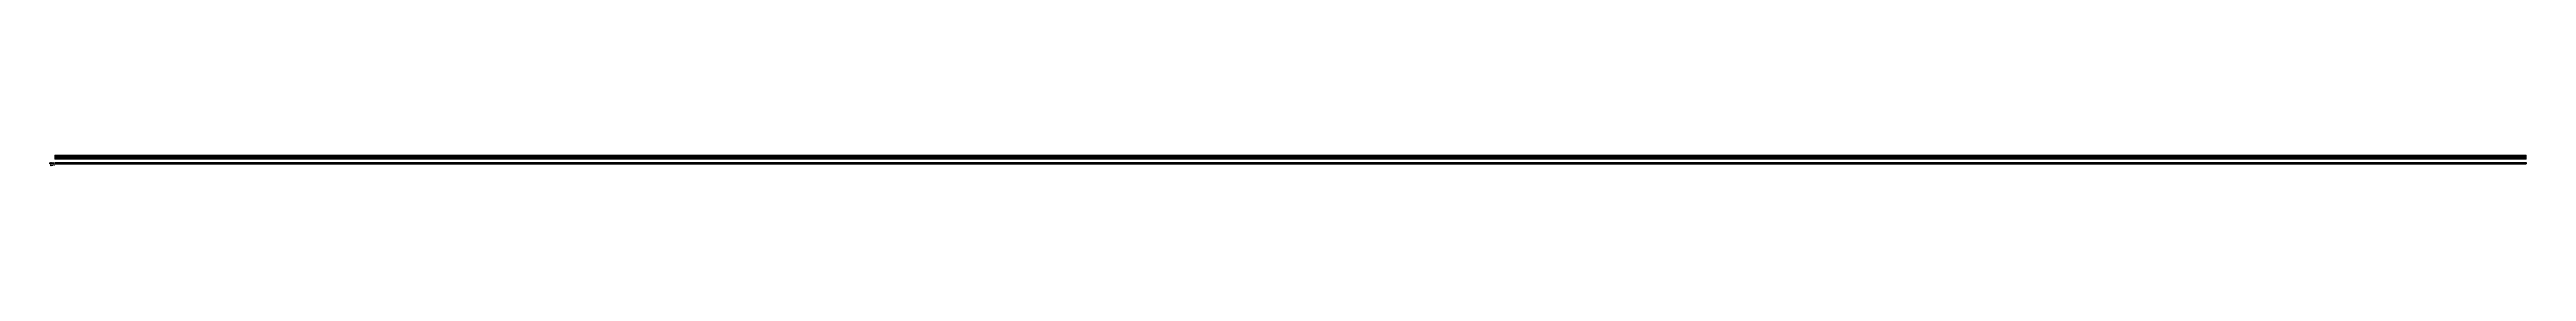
# Model space of a CAD drawing. Extents: x -7 to 20038, y -20 to 65.
import ezdxf

# ---------------------------------------------------------------- set-up
doc = ezdxf.new("R2010")
doc.units = 0
doc.linetypes.add('CENTER', pattern=[50.8, 31.75, -6.35, 6.35, -6.35])
doc.linetypes.add('DASHED', pattern=[19.05, 12.7, -6.35])
doc.layers.get('0').update_dxf_attribs({"linetype": 'CONTINUOUS'})
doc.layers.add('CENTER', color=1, linetype='CENTER')
doc.styles.get("Standard").update_dxf_attribs({"font": 'txt.shx', "height": 3, "bigfont": 'bigfont.shx'})

msp = doc.modelspace()

# ---------------------------------------------------------------- linework, layer by layer
at = {"color": 7, "linetype": 'CONTINUOUS'}
for p, q in [((36, 65), (36, 35)), ((36, 65), (20036, 65)), ((36, 55), (20036, 55)), ((36, 45), (20036, 45)), ((36, 35), (20036, 35)), ((36, 5), (36, -5)), ((36, 5), (20036, 5)), ((20036, 35), (20036, 65)), ((20036, 5), (20036, -5)), ((36, -5), (20036, -5))]:
    msp.add_line(p, q, dxfattribs=at)
at = {"color": 3, "linetype": 'DASHED'}
for p, q in [((36, 63.25), (20036, 63.25)), ((36, 56.75), (20036, 56.75)), ((36, 53.25), (20036, 53.25)), ((36, 46.75), (20036, 46.75)), ((36, 43.25), (20036, 43.25)), ((36, 36.75), (20036, 36.75)), ((36, 3.25), (20036, 3.25)), ((36, -3.25), (20036, -3.25))]:
    msp.add_line(p, q, dxfattribs=at)
at = {"color": 7, "linetype": 'CONTINUOUS'}
for centre, radius in [((0, 0), 5), ((0, 0), 3.25), ((10, 0), 5), ((10, 0), 3.25), ((20, 0), 5), ((20, 0), 3.25)]:
    msp.add_circle(centre, radius, dxfattribs=at)
at = {"layer": 'CENTER', "color": 1, "linetype": 'CENTER'}
for p, q in [((27, 0), (-7, 0)), ((0, 7), (0, -7)), ((10, 7), (10, -7)), ((20, 7), (20, -7)), ((34, 60), (20038, 60)), ((34, 50), (20038, 50)), ((34, 40), (20038, 40)), ((34, 0), (20038, 0))]:
    msp.add_line(p, q, dxfattribs=at)

# ---------------------------------------------------------------- texts
at = {"color": 7, "linetype": 'CONTINUOUS'}
for s, p in [('PUTMF10-3-20', (0, -15)), ('PUTMF10', (0, -20))]:
    msp.add_text(s, height=3, dxfattribs=at).set_placement(p)

doc.saveas('drawing.dxf')
